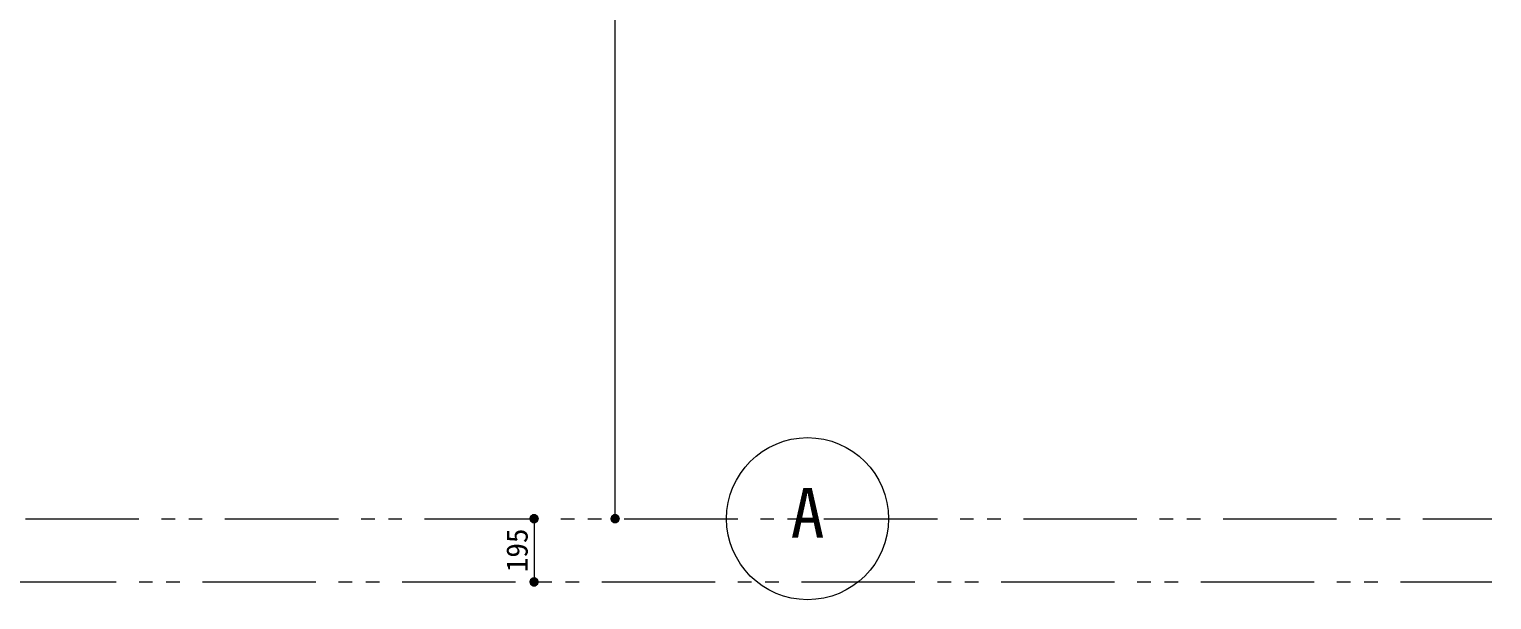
# Model space of a CAD drawing. Units: millimetres at full size. Extents: x -22551 to 92397, y -19340 to 14894.
# Drawn here: x 19349 to 23862, y -6031 to -4271 of the extents above; entities that cross this region are included whole.
import ezdxf
from ezdxf.enums import TextEntityAlignment as Align

# ---------------------------------------------------------------- set-up
doc = ezdxf.new("R2010")
doc.units = ezdxf.units.MM
doc.header["$LTSCALE"] = 70
doc.linetypes.add('DOUBLE_CHAIN1', pattern=[8.8, 5, -1, 0.6, -0.6, 0.6, -1])
doc.layers.add('2-0_通芯', color=7, linetype='Continuous', lineweight=15)
doc.styles.add('ＭＳ ゴシック', font='')
doc.styles.get('ＭＳ ゴシック').set_extended_font_data('MS Gothic')

# ---------------------------------------------------------------- blocks, each defined once
blk = doc.blocks.new('グループ部品-125')
at = {"layer": '2-0_通芯'}
for p, q in [((21156.61, -5780.7), (21156.61, 6819.3)), ((20906.61, -5780.7), (20906.61, -5975.7))]:
    blk.add_line(p, q, dxfattribs=at)
at = {"layer": '2-0_通芯', "linetype": 'DOUBLE_CHAIN1'}
for p, q in [((-22551.09, -5780.7), (23861.61, -5780.7)), ((-21388.39, -5975.7), (23861.61, -5975.7))]:
    blk.add_line(p, q, dxfattribs=at)
at = {"layer": '2-0_通芯'}
blk.add_circle((21750.58, -5780.7), 250, dxfattribs=at)
at = {"layer": '2-0_通芯', "color": 4}
for points in [[(20891.61, -5780.7), (20894.48, -5789.52), (20894.48, -5771.88)], [(20918.75, -5771.88), (20911.25, -5766.43), (20894.48, -5771.88)], [(20911.25, -5766.43), (20901.98, -5766.43), (20894.48, -5771.88)], [(20894.48, -5771.88), (20894.48, -5789.52), (20918.75, -5771.88)], [(20918.75, -5789.52), (20918.75, -5771.88), (20894.48, -5789.52)], [(20921.61, -5780.7), (20918.75, -5771.88), (20918.75, -5789.52)], [(21144.48, -5771.88), (21141.61, -5780.7), (21168.75, -5771.88)], [(21171.61, -5780.7), (21168.75, -5771.88), (21141.61, -5780.7)], [(21168.75, -5771.88), (21161.25, -5766.43), (21144.48, -5771.88)], [(21161.25, -5766.43), (21151.98, -5766.43), (21144.48, -5771.88)], [(20901.98, -5794.97), (20918.75, -5789.52), (20894.48, -5789.52)], [(20911.25, -5794.97), (20918.75, -5789.52), (20901.98, -5794.97)], [(21171.61, -5780.7), (21141.61, -5780.7), (21168.75, -5789.52)], [(21141.61, -5780.7), (21144.48, -5789.52), (21168.75, -5789.52)], [(21161.25, -5794.97), (21168.75, -5789.52), (21144.48, -5789.52)], [(21161.25, -5794.97), (21144.48, -5789.52), (21151.98, -5794.97)], [(20891.61, -5975.7), (20894.48, -5984.52), (20894.48, -5966.88)], [(20918.75, -5966.88), (20911.25, -5961.43), (20894.48, -5966.88)], [(20911.25, -5961.43), (20901.98, -5961.43), (20894.48, -5966.88)], [(20894.48, -5966.88), (20894.48, -5984.52), (20918.75, -5966.88)], [(20918.75, -5984.52), (20918.75, -5966.88), (20894.48, -5984.52)], [(20901.98, -5989.97), (20918.75, -5984.52), (20894.48, -5984.52)], [(20911.25, -5989.97), (20918.75, -5984.52), (20901.98, -5989.97)], [(20921.61, -5975.7), (20918.75, -5966.88), (20918.75, -5984.52)]]:
    blk.add_solid(points, dxfattribs=at)
at = {"layer": '2-0_通芯', "style": 'ＭＳ ゴシック'}
blk.add_text('A', height=154, dxfattribs=at).set_placement((21698.08, -5885.7), align=Align.BOTTOM_LEFT)
blk.add_text('195', height=65.98, rotation=90, dxfattribs=at).set_placement((20906.61, -5945.7), align=Align.BOTTOM_LEFT)

msp = doc.modelspace()

# ---------------------------------------------------------------- block references
at = {"layer": '2-0_通芯'}
msp.add_blockref('グループ部品-125', (0, 0), dxfattribs=at)

doc.saveas('drawing.dxf')
